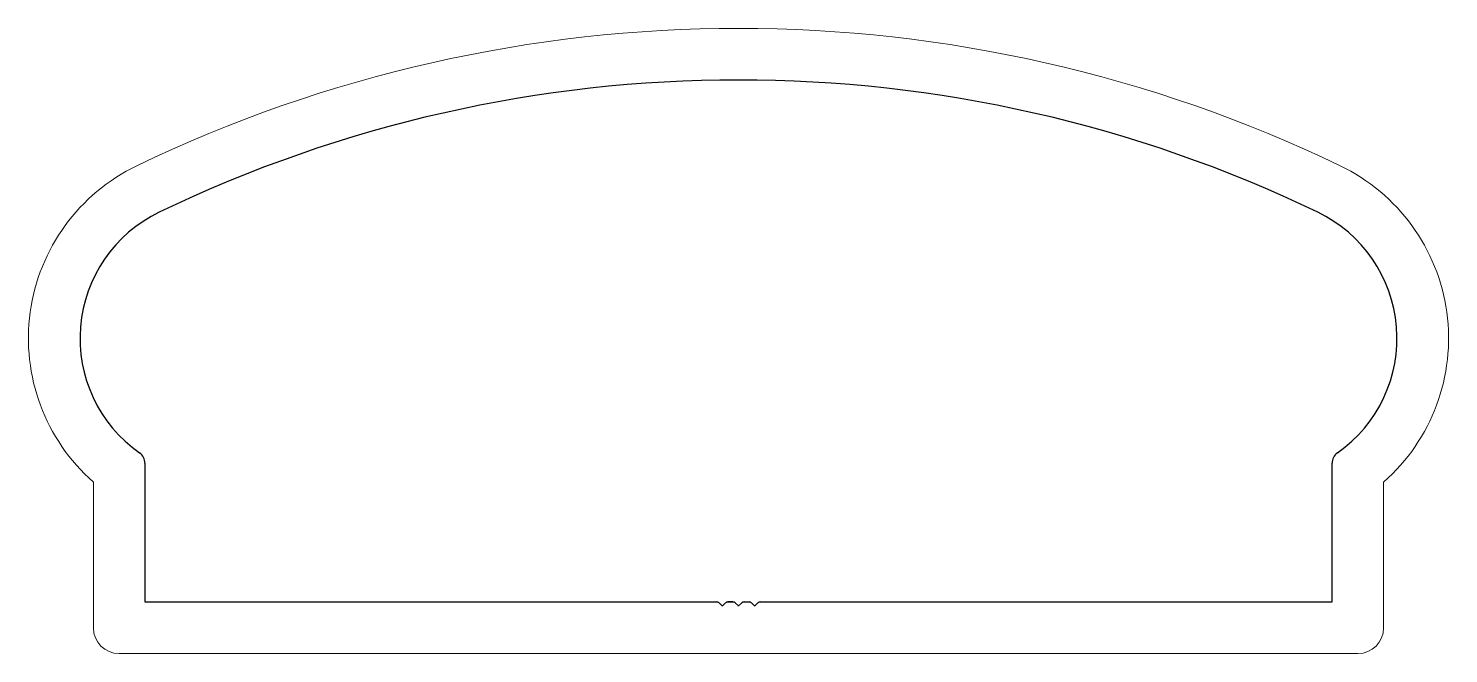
# Model space of a CAD drawing. Header units: inches. Extents: x -44.4 to 43, y 2.7 to 41.1.
import ezdxf

# ---------------------------------------------------------------- set-up
doc = ezdxf.new("R2010")
doc.units = ezdxf.units.IN
doc.header["$MEASUREMENT"] = 0
doc.layers.add('1', color=7, linetype='Continuous')

msp = doc.modelspace()

# ---------------------------------------------------------------- linework, layer by layer
at = {"color": 4, "linetype": 'Continuous', "lineweight": 15}
for p, q in [((-40.368, 13.232), (-40.368, 4.262)), ((39.007, 4.262), (39.007, 13.232)), ((-38.78, 2.675), (37.42, 2.675))]:
    msp.add_line(p, q, dxfattribs=at)
for centre, radius, start, end in [((-0.68, -44.142), 85.283, 64.27746, 115.72254), ((-32.58, 22.074), 11.783, 115.72254, 228.63073), ((31.22, 22.074), 11.783, 311.36927, 64.27746), ((-38.78, 4.262), 1.587, 180, 270), ((37.42, 4.262), 1.588, 270, 0)]:
    msp.add_arc(centre, radius, start, end, dxfattribs=at)
at = {"layer": '1', "color": 6, "linetype": 'Continuous'}
for p, q in [((-37.193, 14.383), (-37.193, 5.85)), ((35.832, 5.85), (35.832, 14.383)), ((-37.193, 5.85), (-2.034, 5.85)), ((-2.034, 5.85), (-2.034, 5.85)), ((-1.857, 5.777), (-1.686, 5.606)), ((-1.674, 5.606), (-1.503, 5.777)), ((-1.327, 5.85), (-1.034, 5.85)), ((-1.034, 5.85), (-1.327, 5.85)), ((-1.327, 5.85), (-1.034, 5.85)), ((-1.034, 5.85), (-1.327, 5.85)), ((-1.327, 5.85), (-1.034, 5.85)), ((-0.857, 5.777), (-0.686, 5.606)), ((-0.674, 5.606), (-0.503, 5.777)), ((-0.327, 5.85), (-0.034, 5.85)), ((0.143, 5.777), (0.314, 5.606)), ((0.325, 5.606), (0.497, 5.777)), ((0.673, 5.85), (35.832, 5.85))]:
    msp.add_line(p, q, dxfattribs=at)
for centre, radius, start, end in [((-0.68, -44.142), 82.108, 64.27746, 115.72254), ((-32.58, 22.074), 8.608, 115.72254, 234.89858), ((31.22, 22.074), 8.608, 305.10142, 64.27746), ((-37.986, 14.383), 0.794, 360, 54.89858), ((36.626, 14.383), 0.794, 125.10142, 180), ((-2.034, 5.6), 0.25, 45, 90), ((-1.68, 5.611), 0.008, 225, 315), ((-1.327, 5.6), 0.25, 90, 135), ((-1.034, 5.6), 0.25, 45, 90), ((-0.68, 5.611), 0.008, 225, 315), ((-0.327, 5.6), 0.25, 90, 135), ((-0.034, 5.6), 0.25, 45, 90), ((0.32, 5.611), 0.008, 225, 315), ((0.673, 5.6), 0.25, 90, 135)]:
    msp.add_arc(centre, radius, start, end, dxfattribs=at)

doc.saveas('drawing.dxf')
